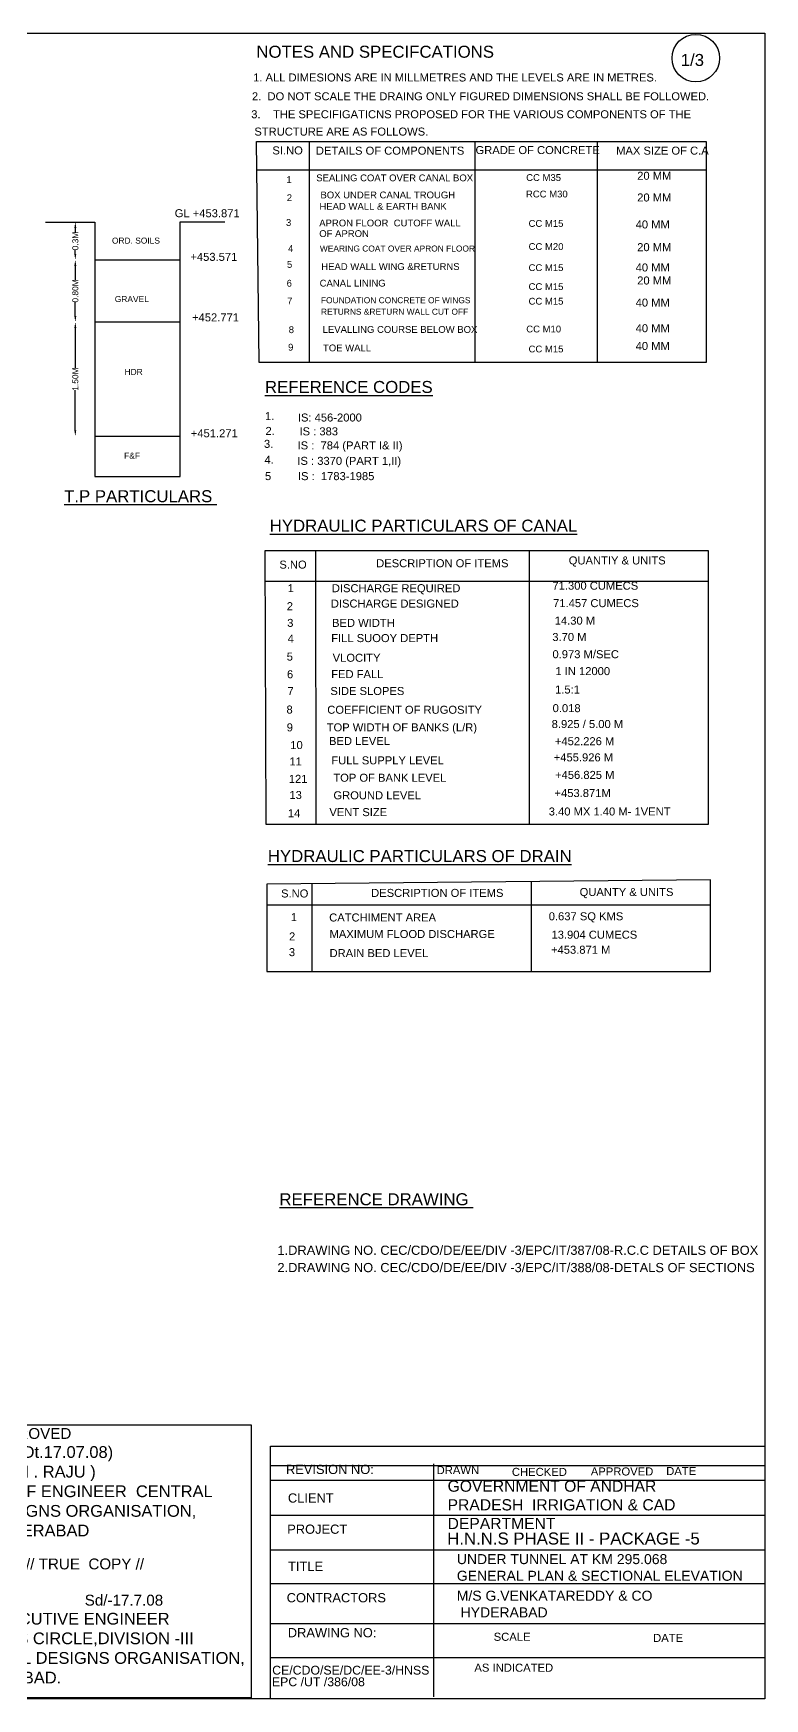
# Model space of a CAD drawing. Header units: millimetres. Extents: x 5124 to 2536808, y 2311 to 44358046.
# Drawn here: x 2534980 to 2536808, y 44353883 to 44358046 of the extents above; entities that cross this region are included whole.
import ezdxf

# ---------------------------------------------------------------- set-up
doc = ezdxf.new("R2010")
doc.units = ezdxf.units.MM
doc.header["$MEASUREMENT"] = 0
for name, color, linetype in [('DIMENSION', 7, 'Continuous'), ('DRAWING', 2, 'Continuous'), ('TEXT', 7, 'Continuous')]:
    doc.layers.add(name, color=color, linetype=linetype)
doc.styles.get("Standard").update_dxf_attribs({"font": 'arial.ttf', "height": 15})
doc.dimstyles.get("Standard").update_dxf_attribs({"dimtxt": 15, "dimasz": 15, "dimexe": 0.18, "dimexo": 0.0625, "dimgap": 0.09, "dimtad": 0, "dimdec": 0, "dimzin": 0, "dimdsep": 46, "dimtxsty": 'Standard', "dimcen": 0.09, "dimse1": 1, "dimse2": 1, "dimadec": 0, "dimazin": 0, "dimtfac": 1, "dimtdec": 0, "dimtofl": 0, "dimtmove": 0, "dimatfit": 3, "dimfxl": 1, "dimtolj": 1, "dimtzin": 0, "dimarcsym": 0})

# ---------------------------------------------------------------- blocks, each defined once
blk = doc.blocks.new('*D114')
at = {"layer": 'Defpoints', "color": 0, "transparency": 16777216}
for p in [(2535133.8, 44357573.7), (2535085.2, 44357479.4), (2535133.8, 44357479.4)]:
    blk.add_point(p, dxfattribs=at)
at = {"layer": 'TEXT', "color": 0, "lineweight": -2, "transparency": 16777216}
for p, q in [((2535085.2, 44357558.7), (2535085.2, 44357548.7)), ((2535085.2, 44357494.4), (2535085.2, 44357504.4))]:
    blk.add_line(p, q, dxfattribs=at)
at = {"layer": 'TEXT', "color": 0, "transparency": 16777216}
for points in [[(2535082.7, 44357558.7), (2535087.7, 44357558.7), (2535085.2, 44357573.7)], [(2535082.7, 44357494.4), (2535087.7, 44357494.4), (2535085.2, 44357479.4)]]:
    blk.add_solid(points, dxfattribs=at)
at = {"layer": 'TEXT', "color": 0, "transparency": 16777216, "insert": (2535085.2, 44357526.5), "char_height": 15, "attachment_point": 5, "rotation": 90}
blk.add_mtext('\\A1;0.3M', dxfattribs=at)
blk = doc.blocks.new('*D115')
at = {"layer": 'Defpoints', "color": 0, "transparency": 16777216}
for p in [(2535133.8, 44357479.4), (2535085.2, 44357324), (2535133.8, 44357324)]:
    blk.add_point(p, dxfattribs=at)
at = {"layer": 'TEXT', "color": 0, "lineweight": -2, "transparency": 16777216}
for p, q in [((2535085.2, 44357464.4), (2535085.2, 44357429.7)), ((2535085.2, 44357339), (2535085.2, 44357373.7))]:
    blk.add_line(p, q, dxfattribs=at)
at = {"layer": 'TEXT', "color": 0, "transparency": 16777216}
for points in [[(2535082.7, 44357464.4), (2535087.7, 44357464.4), (2535085.2, 44357479.4)], [(2535082.7, 44357339), (2535087.7, 44357339), (2535085.2, 44357324)]]:
    blk.add_solid(points, dxfattribs=at)
at = {"layer": 'TEXT', "color": 0, "transparency": 16777216, "insert": (2535085.2, 44357401.7), "char_height": 15, "attachment_point": 5, "rotation": 90}
blk.add_mtext('\\A1;0.80M', dxfattribs=at)
blk = doc.blocks.new('*D116')
at = {"layer": 'Defpoints', "color": 0, "transparency": 16777216}
for p in [(2535133.8, 44357324), (2535085.2, 44357038.7), (2535133.8, 44357038.7)]:
    blk.add_point(p, dxfattribs=at)
at = {"layer": 'TEXT', "color": 0, "lineweight": -2, "transparency": 16777216}
for p, q in [((2535085.2, 44357309), (2535085.2, 44357208.7)), ((2535085.2, 44357053.7), (2535085.2, 44357154.1))]:
    blk.add_line(p, q, dxfattribs=at)
at = {"layer": 'TEXT', "color": 0, "transparency": 16777216}
for points in [[(2535082.7, 44357309), (2535087.7, 44357309), (2535085.2, 44357324)], [(2535082.7, 44357053.7), (2535087.7, 44357053.7), (2535085.2, 44357038.7)]]:
    blk.add_solid(points, dxfattribs=at)
at = {"layer": 'TEXT', "color": 0, "transparency": 16777216, "insert": (2535085.2, 44357181.4), "char_height": 15, "attachment_point": 5, "rotation": 90}
blk.add_mtext('\\A1;1.50M', dxfattribs=at)

msp = doc.modelspace()

# ---------------------------------------------------------------- linework, layer by layer
at = {"layer": 'DIMENSION', "color": 0}
msp.add_lwpolyline([(2535010.6, 44357573.7), (2535133.8, 44357573.7)], dxfattribs=at)
msp.add_lwpolyline([(2534766.2, 44354567.2), (2535524.5, 44354567.2), (2535524.5, 44353884.9), (2534766.2, 44353884.9)], close=True, dxfattribs=at)
at = {"layer": 'DRAWING', "color": 0}
for points in [[(2535538.1, 44357775.3), (2536661.8, 44357775.3), (2536661.8, 44357222.6), (2535544.6, 44357222.6), (2535538.1, 44357775.3)], [(2535669.5, 44357775.3), (2535669.5, 44357222.6)], [(2536084, 44357222.6), (2536084, 44357775.3)], [(2536389.5, 44357775.3), (2536389.5, 44357222.6)], [(2535538.9, 44357704.5), (2536661.8, 44357704.5)], [(2535010.6, 44357573.7), (2535133.8, 44357573.7), (2535133.8, 44356937.5), (2535346.8, 44356937.5), (2535346.8, 44357574.4), (2535346.8, 44357574.4), (2535458.4, 44357574.4)], [(2535133.8, 44357479.4), (2535346.8, 44357479.4)], [(2535346.8, 44357324), (2535133.8, 44357324)], [(2535133.8, 44357038.7), (2535346.8, 44357038.7)], [(2535559.3, 44356752.8), (2536666.1, 44356752.8), (2536666.1, 44356068.5), (2535561.7, 44356068.5), (2535559.3, 44356752.8)], [(2535685.2, 44356752.8), (2535686.4, 44356068.5)], [(2536219.8, 44356068.5), (2536219.8, 44356752.8)], [(2535559.6, 44356676), (2536666.1, 44356676)], [(2535563.9, 44355919.2), (2535563.9, 44355700.7), (2536671.9, 44355700.7), (2536671.9, 44355929.4), (2535563.9, 44355919.2)], [(2535676.4, 44355920.3), (2535676.4, 44355700.7)], [(2536224.1, 44355925.3), (2536224.1, 44355700.7)], [(2535572.7, 44354465.8), (2536807.7, 44354465.8)], [(2535979.8, 44354470), (2535979.8, 44353888.1)], [(2535572.7, 44354429.3), (2536807.7, 44354429.3)], [(2535572.7, 44354341.6), (2536807.7, 44354341.6)], [(2536807.7, 44354169.8), (2535572.7, 44354169.8)], [(2535572.7, 44354070.7), (2536807.7, 44354070.7)], [(2535572.7, 44353986.1), (2536807.7, 44353986.1)]]:
    msp.add_lwpolyline(points, dxfattribs=at)
msp.add_lwpolyline([(2535572.7, 44354514.5), (2536807.7, 44354514.5), (2536807.7, 44353883.1), (2535572.7, 44353883.1)], close=True, dxfattribs=at)
at = {"layer": 'TEXT', "color": 0}
msp.add_lwpolyline([(2536807.7, 44353883.1), (2529653.3, 44353883.1), (2529653.3, 44358045.6), (2536807.7, 44358045.6)], close=True, dxfattribs=at)
for points in [[(2536671.9, 44355866.6), (2535563.9, 44355866.6)], [(2535572.7, 44354255), (2536807.7, 44354255)]]:
    msp.add_lwpolyline(points, dxfattribs=at)
msp.add_circle((2536635.6, 44357983.5), 59.5, dxfattribs=at)

# ---------------------------------------------------------------- texts
at = {"layer": 'DRAWING', "color": 0}
for s, height, p in [('REVISION NO:', 23, (2535611.5, 44354444.7)), ('DRAWN ', 20.13, (2535987.9, 44354444.4)), ('CHECKED ', 20.13, (2536176, 44354439.9)), ('APPROVED ', 20.13, (2536373.2, 44354441)), ('DATE ', 20.13, (2536561.6, 44354442.1)), ('CLIENT', 23, (2535616.4, 44354373.3)), ('PROJECT', 23, (2535614.7, 44354295.3)), ('TITLE ', 23, (2535616.8, 44354202.3)), ('CONTRACTORS ', 23, (2535613.3, 44354124)), ('DRAWING NO:', 23, (2535616.1, 44354036.6)), ('SCALE ', 20.13, (2536130.5, 44354027.8)), ('DATE ', 20.13, (2536528.9, 44354025)), ('CE/CDO/SE/DC/EE-3/HNSS', 22, (2535577.1, 44353943.4)), ('AS INDICATED ', 20.132, (2536082.3, 44353950.5)), ('EPC /UT /386/08', 22, (2535576.4, 44353914.3))]:
    msp.add_text(s, height=height, dxfattribs=at).set_placement(p)
at = {"layer": 'DRAWING', "color": 0, "attachment_point": 1}
for s, insert, char_height, width in [('{\\H0.93333x;GOVERNMENT OF ANDHAR PRADESH  IRRIGATION & CAD DEPARTMENT} ', (2536015.4, 44354428.4), 30, 718.69), ('H.N.N.S PHASE II - PACKAGE -5', (2536014.4, 44354298.5), 30, 629.747), ('UNDER TUNNEL AT KM 295.068 \\PGENERAL PLAN & SECTIONAL ELEVATION ', (2536038.5, 44354244.5), 25, 711.624), ('M/S G.VENKATAREDDY & CO  HYDERABAD ', (2536038.3, 44354153), 25, 487.716)]:
    msp.add_mtext(s, dxfattribs=dict(at, insert=insert, char_height=char_height, width=width))
at = {"layer": 'TEXT', "color": 0}
for s, height, p in [('NOTES AND SPECIFCATIONS', 30, (2535537.6, 44357984.6)), ('1/3', 30, (2536597.9, 44357964)), ('1. ALL DIMESIONS ARE IN MILLMETRES AND THE LEVELS ARE IN METRES.', 20, (2535529.4, 44357925.2)), ('2.  DO NOT SCALE THE DRAING ONLY FIGURED DIMENSIONS SHALL BE FOLLOWED.', 20, (2535526.5, 44357878.2)), ('3.    THE SPECIFIGATICNS PROPOSED FOR THE VARIOUS COMPONENTS OF THE ', 20, (2535524.7, 44357833.3)), (' STRUCTURE ARE AS FOLLOWS.', 20, (2535524.7, 44357790)), ('SI.NO ', 20, (2535577.6, 44357742.9)), ('DETAILS OF COMPONENTS', 20, (2535686.2, 44357742.3)), ('GRADE OF CONCRETE', 20, (2536085.2, 44357743.8)), ('MAX SIZE OF C.A', 20, (2536436.5, 44357742.4)), ('CC M35', 17, (2536211.7, 44357676.6)), ('20 MM', 20, (2536489.1, 44357679.6)), ('1', 17, (2535612.7, 44357671.6)), ('SEALING COAT OVER CANAL BOX', 17, (2535687.2, 44357675.8)), ('RCC M30', 17, (2536211.2, 44357635.4)), ('2', 17, (2535613.5, 44357626.3)), ('HEAD WALL & EARTH BANK', 17, (2535695.2, 44357604.6)), ('BOX UNDER CANAL TROUGH', 17, (2535697.7, 44357633.1)), ('20 MM', 20, (2536489.1, 44357625.3)), ('GL +453.871', 20, (2535333.5, 44357585.9)), ('3', 17, (2535611.5, 44357564.2)), ('APRON FLOOR  CUTOFF WALL ', 17, (2535694.7, 44357563)), ('CC M15', 17, (2536217.7, 44357561.9)), ('40 MM', 20, (2536485.2, 44357557.9)), ('ORD. SOILS', 15, (2535176.7, 44357520)), ('OF APRON', 17, (2535694.7, 44357536.5)), ('+453.571', 20, (2535372.7, 44357476.9)), ('4', 17, (2535616.7, 44357499.2)), ('WEARING COAT OVER APRON FLOOR', 15, (2535696.2, 44357500.2)), ('CC M20', 17, (2536217.8, 44357504.1)), ('20 MM', 20, (2536489.1, 44357501.1)), ('5', 17, (2535614, 44357459.5)), ('HEAD WALL WING &RETURNS', 17, (2535699.7, 44357454.1)), ('CC M15', 17, (2536217.7, 44357451.4)), ('40 MM', 20, (2536485.2, 44357450.4)), ('6', 17, (2535613.2, 44357412.5)), ('CANAL LINING', 17, (2535695.7, 44357412.6)), ('CC M15', 17, (2536217.7, 44357404)), ('20 MM', 20, (2536489.1, 44357417.8)), ('GRAVEL', 15, (2535183.8, 44357373.9)), ('7', 17, (2535614.4, 44357368.1)), ('FOUNDATION CONCRETE OF WINGS', 15, (2535698.8, 44357371)), ('CC M15', 17, (2536217.7, 44357367.5)), ('40 MM', 20, (2536485.2, 44357362.6)), ('+452.771', 20, (2535376.8, 44357325.6)), ('RETURNS &RETURN WALL CUT OFF', 15, (2535699, 44357342.3)), ('8', 17, (2535618.4, 44357296.3)), ('LEVALLING COURSE BELOW BOX', 17, (2535703.1, 44357296.9)), ('CC M10', 17, (2536211.9, 44357298)), ('40 MM', 20, (2536485.2, 44357298.5)), ('9', 17, (2535616.8, 44357252.6)), ('TOE WALL', 17, (2535704.1, 44357250.8)), ('CC M15', 17, (2536217.7, 44357248.1)), ('40 MM', 20, (2536485.2, 44357254.1)), ('HDR', 15, (2535208.2, 44357191.9)), ('%%UREFERENCE CODES', 30, (2535559, 44357146.7)), ('1.', 20, (2535559.1, 44357079)), ('IS: 456-2000', 20, (2535641.2, 44357075.3)), ('+451.271', 20, (2535373.7, 44357035.9)), ('3.', 20, (2535556.6, 44357009.5)), ('2.', 20, (2535560.4, 44357041.8)), ('IS : 383', 20, (2535645.3, 44357040.8)), ('F&F', 15, (2535207.1, 44356982.5)), ('4.', 20, (2535557.9, 44356969.8)), ('IS : 3370 (PART 1,II)', 20, (2535640, 44356967)), ('IS :  784 (PART I& II)', 20, (2535640.5, 44357005.6)), ('5', 20, (2535559.1, 44356928.9)), ('IS :  1783-1985', 20, (2535641.4, 44356928.8)), ('%%UT.P PARTICULARS ', 30, (2535057.2, 44356873.7)), ('%%UHYDRAULIC PARTICULARS OF CANAL', 30, (2535570.9, 44356800.1)), ('QUANTIY & UNITS', 20, (2536318.1, 44356718.1)), ('S.NO', 20, (2535595, 44356707.7)), ('DESCRIPTION OF ITEMS', 20, (2535836.9, 44356711.1)), ('1', 20, (2535615.8, 44356648.9)), ('DISCHARGE REQUIRED', 20, (2535726.1, 44356648.7)), ('71.300 CUMECS', 20, (2536277.4, 44356655)), ('2', 20, (2535613.5, 44356603.8)), ('DISCHARGE DESIGNED', 20, (2535723.6, 44356610.3)), ('71.457 CUMECS', 20, (2536279, 44356611.4)), ('3', 20, (2535614.6, 44356562)), ('BED WIDTH', 20, (2535726.7, 44356562)), ('14.30 M', 20, (2536283, 44356567.7)), ('4', 20, (2535615.8, 44356522.8)), ('FILL SUOOY DEPTH', 20, (2535724.6, 44356524)), ('3.70 M', 20, (2536277, 44356526.8)), ('5', 20, (2535613.4, 44356477.7)), ('VLOCITY', 20, (2535728.2, 44356474.9)), ('0.973 M/SEC', 20, (2536277.4, 44356483.7)), ('6', 20, (2535614, 44356433.6)), ('FED FALL', 20, (2535724.6, 44356433.9)), ('1 IN 12000', 20, (2536284.7, 44356441.5)), ('7', 20, (2535615.2, 44356391.4)), ('SIDE SLOPES', 20, (2535722.5, 44356391.8)), ('1.5:1', 20, (2536283.9, 44356395.5)), ('8', 20, (2535612.8, 44356345.4)), ('COEFFICIENT OF RUGOSITY', 20, (2535714.7, 44356344.9)), ('0.018', 20, (2536277.8, 44356348.9)), ('9', 20, (2535613.4, 44356300.9)), ('TOP WIDTH OF BANKS (L/R)', 20, (2535713.3, 44356300.9)), ('8.925 / 5.00 M', 20, (2536275.4, 44356309.2)), ('BED LEVEL', 20, (2535719.1, 44356266.8)), ('+452.226 M', 20, (2536283.5, 44356266.3)), ('10', 20, (2535622.3, 44356256.7)), ('FULL SUPPLY LEVEL', 20, (2535724.9, 44356218.4)), ('+455.926 M', 20, (2536280.6, 44356225.9)), ('11', 20, (2535620.1, 44356215.6)), ('+456.825 M', 20, (2536283.9, 44356182.1)), ('121', 20, (2535618.6, 44356172.2)), ('TOP OF BANK LEVEL', 20, (2535729.8, 44356175)), ('+453.871M', 20, (2536282.5, 44356136.7)), ('13', 20, (2535620.1, 44356131.9)), ('GROUND LEVEL', 20, (2535730.1, 44356131.1)), ('14', 20, (2535616.4, 44356086.3)), ('VENT SIZE', 20, (2535720, 44356089)), ('3.40 MX 1.40 M- 1VENT', 20, (2536268.1, 44356090.6)), ('%%UHYDRAULIC PARTICULARS OF DRAIN', 30, (2535566.3, 44355974.3)), ('S.NO', 20, (2535599.3, 44355885.7)), ('DESCRIPTION OF ITEMS', 20, (2535824.3, 44355887.1)), ('QUANTY & UNITS', 20, (2536345.3, 44355889.4)), ('1', 20, (2535623.5, 44355826.5)), ('CATCHIMENT AREA', 20, (2535719.5, 44355825.7)), ('0.637 SQ KMS', 20, (2536268.1, 44355828.7)), ('2', 20, (2535619.2, 44355778.3)), ('MAXIMUM FLOOD DISCHARGE', 20, (2535720.4, 44355784.4)), ('13.904 CUMECS', 20, (2536275, 44355782.7)), ('3', 20, (2535618.7, 44355739.1)), ('DRAIN BED LEVEL', 20, (2535720.4, 44355736.7)), ('+453.871 M', 20, (2536273.8, 44355745)), ('%%UREFERENCE DRAWING ', 30, (2535595.2, 44355116.4)), ('1.DRAWING NO. CEC/CDO/DE/EE/DIV -3/EPC/IT/387/08-R.C.C DETAILS OF BOX ', 23, (2535590.2, 44354992.5)), ('2.DRAWING NO. CEC/CDO/DE/EE/DIV -3/EPC/IT/388/08-DETALS OF SECTIONS ', 23, (2535590.2, 44354949.2))]:
    msp.add_text(s, height=height, dxfattribs=at).set_placement(p)
at = {"layer": 'TEXT', "color": 0, "char_height": 27.152, "attachment_point": 1}
for s, insert, width in [('APPROVED  \\P{\\H1.0833x;Sd/-(Dt.17.07.08) \\P(I.S.N . RAJU ) \\PCHIEF ENGINEER  CENTRAL DESIGNS ORGANISATION, HYDERABAD }', (2534864.5, 44354559.6), 727.185), ('                 // TRUE  COPY //  \\P^I^I\\P^I^I^ISd/-17.7.08\\P {\\H1.0833x;DY.EXECUTIVE ENGINEER  DESIGNS CIRCLE,DIVISION -III CENTRAL DESIGNS ORGANISATION, HYDERABAD.}\\P\\P\\P', (2534782.8, 44354233.5), 726.078)]:
    msp.add_mtext(s, dxfattribs=dict(at, insert=insert, width=width))

# ---------------------------------------------------------------- dimensions: what is measured, and where the dimension line sits
at = {"layer": 'TEXT'}
for base, p1, p2, text, picture, middle in [((2535085.2, 44357479.4), (2535133.8, 44357573.7), (2535133.8, 44357479.4), '0.3M', '*D114', (2535085.2, 44357526.5)), ((2535085.2, 44357324), (2535133.8, 44357479.4), (2535133.8, 44357324), '0.80M', '*D115', (2535085.2, 44357401.7)), ((2535085.2, 44357038.7), (2535133.8, 44357324), (2535133.8, 44357038.7), '1.50M', '*D116', (2535085.2, 44357181.4))]:
    dim = msp.add_linear_dim(base=base, p1=p1, p2=p2, angle=90, text=text, dimstyle='Standard', dxfattribs=at)
    dim.commit()
    dim.dimension.update_dxf_attribs({"geometry": picture, "text_midpoint": middle})

doc.saveas('drawing.dxf')
